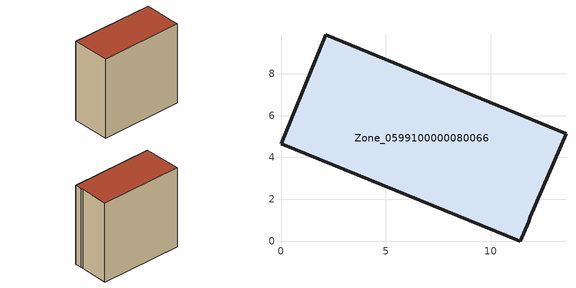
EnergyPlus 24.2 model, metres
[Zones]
Zone_0599100000080066
 floor ground (C_G): 11.42,0 0,4.66 2.14,9.86 13.59,5.14 11.88,1.19 11.81,0.93 z0
 wall outside (C_F): 0,4.66 11.42,0 11.81,0.93 11.88,1.19 13.59,5.14 2.14,9.86 0,4.66 z0:11.92
 roof outside (C_R): 11.42,0 11.81,0.93 11.88,1.19 13.59,5.14 2.14,9.86 0,4.66 z11.92
[BUILDING]
Pand.0599100000080066: North Axis=0; Terrain=City; Loads Convergence Tolerance Value=0.04; Temperature Convergence Tolerance Value=0.4; Solar Distribution=FullExterior; Maximum Number of Warmup Days=25; Minimum Number of Warmup Days=1
[Site:Location]
Rotterdam.The.Hague.AP_ZH_NLD Design_Conditions: Latitude=51.96; Longitude=4.45; Time Zone=1; Elevation=-4.5
[SITE:GROUNDTEMPERATURE:BUILDINGSURFACE]
18, 18, 18, 18, 18, 18, 18, 18, 18, 18, 18, 18
[MATERIAL] Thermal Absorptance=0.9; Solar Absorptance=0.7; Visible Absorptance=0.7
Name | Roughness | Thickness | Conductivity | Density | Specific Heat
G.TI.1946 | MediumSmooth | 0.15 | 1 | 540 | 1210
F.TI.1946 | Rough | 0.3 | 0.857143 | 1920 | 840
R.TI.1946 | MediumRough | 0.2 | 0.1 | 1500 | 1000
[CONSTRUCTION]
C_G: G.TI.1946
C_F: F.TI.1946
C_R: R.TI.1946
[ZONE]
Zone_0599100000080066: Type=1; Multiplier=1; Ceiling Height=Autocalculate; Volume=Autocalculate; Floor Area=autocalculate; Part of Total Floor Area=Yes
[ZONEINFILTRATION:DESIGNFLOWRATE]
Infil_Zone_0599100000080066: Zone or ZoneList or Space or SpaceList=Zone_0599100000080066; Schedule=AlwaysOn; Design Flow Rate Calculation Method=Flow/Area; Flow Rate per Floor Area=0.003; Constant Term Coefficient=1; Temperature Term Coefficient=0; Velocity Term Coefficient=0; Velocity Squared Term Coefficient=0
[HVACTEMPLATE:ZONE:IDEALLOADSAIRSYSTEM]
Zone_0599100000080066: Maximum Heating Supply Air Temperature=50; Minimum Cooling Supply Air Temperature=13; Maximum Heating Supply Air Humidity Ratio=0.0156; Minimum Cooling Supply Air Humidity Ratio=0.0077; Heating Limit=NoLimit; Cooling Limit=NoLimit; Dehumidification Control Type=ConstantSensibleHeatRatio; Cooling Sensible Heat Ratio=0.7; Dehumidification Setpoint=60; Humidification Control Type=None; Humidification Setpoint=30; Outdoor Air Method=None; Outdoor Air Flow Rate per Person=0.00944; Outdoor Air Flow Rate per Zone Floor Area=0; Outdoor Air Flow Rate per Zone=0; Demand Controlled Ventilation Type=None; Outdoor Air Economizer Type=NoEconomizer; Heat Recovery Type=None; Sensible Heat Recovery Effectiveness=0.7; Latent Heat Recovery Effectiveness=0.65
[ZONECONTROL:THERMOSTAT]
ThermostatControl_Zone_0599100000080066: Zone or ZoneList=Zone_0599100000080066; Control Type Schedule=DualSetpointControlType; Control 1=Thermostat_Zone_0599100000080066; Temperature Difference Between Cutout And Setpoint=0
[THERMOSTATSETPOINT:DUALSETPOINT]
Thermostat_Zone_0599100000080066: Heating Setpoint Temperature Schedule=HeatingSetpoint_Zone_0599100000080066; Cooling Setpoint Temperature Schedule=CoolingSetpoint_Zone_0599100000080066
[SCHEDULE:COMPACT]
HeatingSetpoint_Zone_0599100000080066: Through: 12/31, For: AllDays, Until: 24:00, 21
CoolingSetpoint_Zone_0599100000080066: Through: 12/31, For: AllDays, Until: 24:00, 24
DualSetpointControlType: Through: 12/31, For: AllDays, Until: 24:00, 4
AlwaysOn: Through: 12/31, For: AllDays, Until: 24:00, 1
